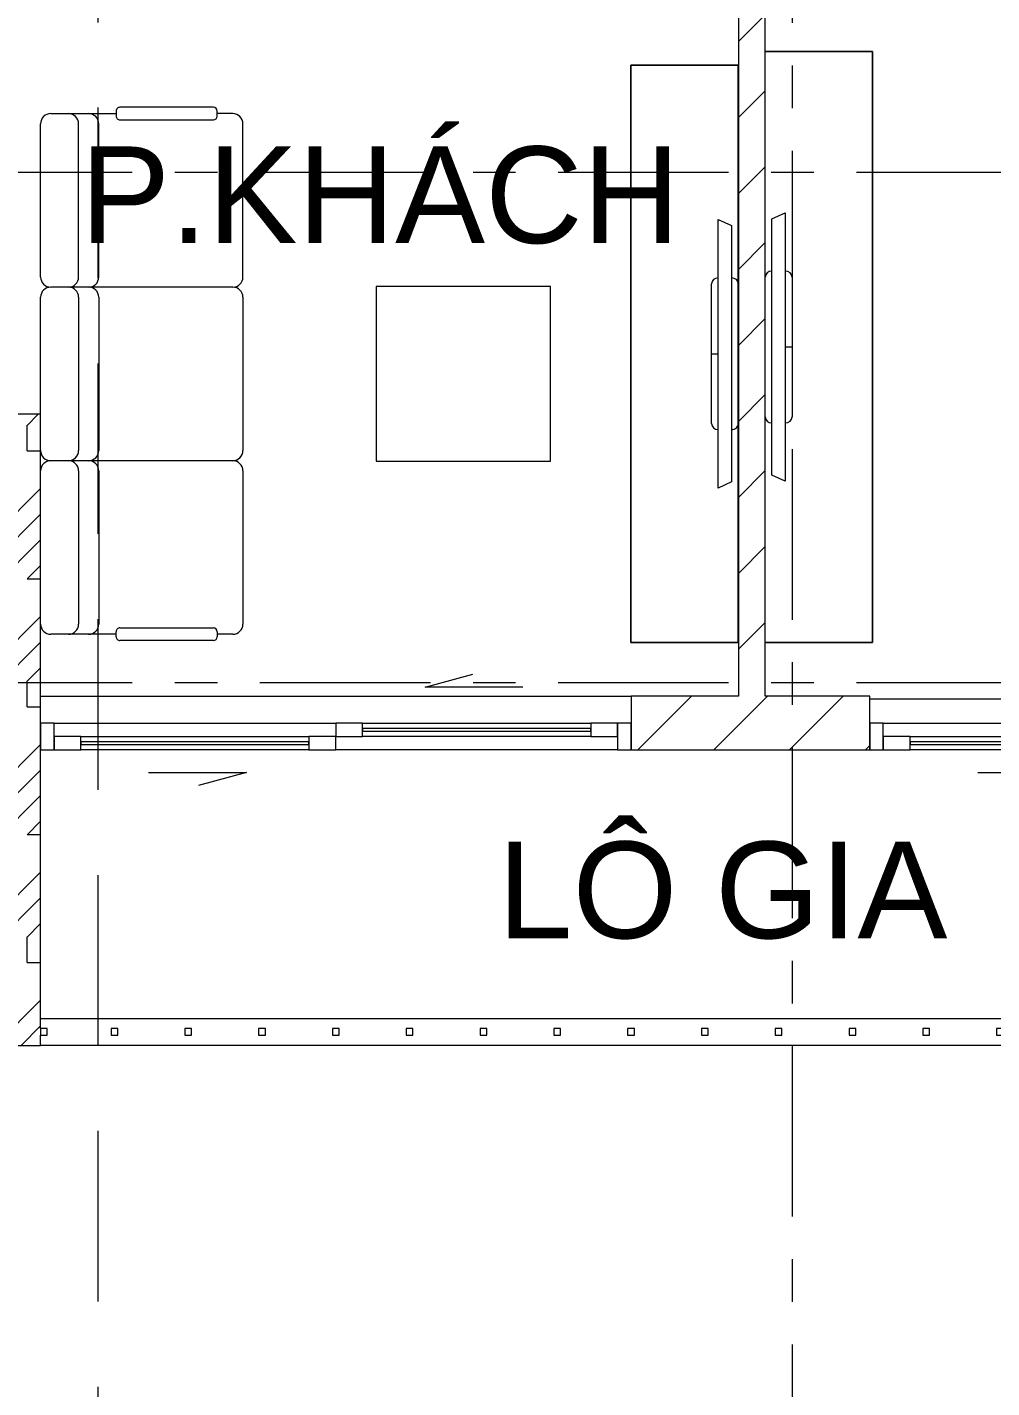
# Model space of a CAD drawing. Header units: millimetres. Extents: x -20144 to 104140, y -11426 to 48263.
# Drawn here: x 17051 to 20645, y 22325 to 27391 of the extents above; entities that cross this region are included whole.
import ezdxf

# ---------------------------------------------------------------- set-up
doc = ezdxf.new("R2010")
doc.units = ezdxf.units.MM
doc.linetypes.add('Grid Line', pattern=[22.225, 12.7, -3.175, 3.175, -3.175])
doc.linetypes.add('HIDDEN2', pattern=[4.7625, 3.175, -1.5875])
for name, color, linetype, lineweight in [('CHU', 181, 'Continuous', 5), ('CUA', 31, 'Continuous', 9), ('HATCH-TUONG', 152, 'Continuous', 9), ('KI-HIEU-1', 151, 'Continuous', 9), ('NET CAT', 3, 'Continuous', 5), ('NET THAY 2', 55, 'Continuous', 5), ('NET-CAT', 3, 'Continuous', 9), ('NET-THAY', 2, 'Continuous', 15), ('THIET BI', 44, 'Continuous', 5), ('TRUC', 225, 'Continuous', 5)]:
    doc.layers.add(name, color=color, linetype=linetype, lineweight=lineweight)
doc.styles.add('Arial_2', font='arial_1.ttf', dxfattribs={"height": 360})
pattern_1 = [(45, (0, 0), (-141.4214, 141.4214), [])]

# ---------------------------------------------------------------- blocks, each defined once
blk = doc.blocks.new('CUA LO GIA _LUA_ - CUA LO GIA _LUA_-842744-MẶT BẰNG TẦNG 4')
at = {"layer": 'CUA'}
for p, q in [((332.4, 183.9), (511.1, 231.8)), ((697.4, 183.9), (332.4, 183.9)), ((-1050, 100), (-1100, 100)), ((-1100, 100), (-1100, 0)), ((-1050, 0), (-1050, 100)), ((-1050, 100), (0, 100)), ((100, 100), (0, 100)), ((0, 100), (0, 50)), ((100, 50), (100, 100)), ((100, 100), (950, 100)), ((950, 80), (100, 80)), ((100, 80), (100, 70)), ((100, 70), (950, 70)), ((1050, 100), (950, 100)), ((950, 100), (950, 50)), ((950, 70), (950, 80)), ((1050, 50), (1050, 100)), ((1100, 100), (1050, 100)), ((1050, 100), (1050, 0)), ((1100, 0), (1100, 100)), ((-950, 50), (-1050, 50)), ((-1050, 50), (-1050, 0)), ((-950, 0), (-950, 50)), ((-950, 50), (-100, 50)), ((-100, 30), (-950, 30)), ((-950, 30), (-950, 20)), ((-950, 20), (-100, 20)), ((0, 50), (-100, 50)), ((-100, 50), (-100, 0)), ((-100, 20), (-100, 30)), ((0, 0), (0, 50)), ((0, 50), (100, 50)), ((950, 50), (100, 50)), ((950, 50), (1050, 50)), ((-1100, 0), (-1050, 0)), ((-1050, 0), (-950, 0)), ((-100, 0), (-950, 0)), ((-100, 0), (0, 0)), ((1050, 0), (0, 0)), ((1050, 0), (1100, 0)), ((-697.4, -133.9), (-332.4, -133.9)), ((-332.4, -133.9), (-511.1, -181.8))]:
    blk.add_line(p, q, dxfattribs=at)
blk = doc.blocks.new('X-SOFA - X-SOFA-360303-MẶT BẰNG TẦNG 4')
at = {"layer": 'THIET BI'}
for p, q in [((-716.2, 969.2), (-658.4, 969.2)), ((-658.4, 959.8), (-658.4, 978.7)), ((-644.3, 992.8), (-295.7, 992.8)), ((-281.5, 978.7), (-281.5, 959.8)), ((-281.5, 969.2), (-103.7, 969.2)), ((-103.7, 969.2), (-37.7, 969.2)), ((-753.8, 360.8), (-753.8, 931.5)), ((-295.7, 945.7), (-644.3, 945.7)), ((-216.7, 360.8), (-216.7, 931.5)), ((-141.3, 360.8), (-141.3, 931.5)), ((-1250, 325), (-1900, 325)), ((-1900, 325), (-1900, -325)), ((-1900, 325), (-1900, -325)), ((-1250, 325), (-1900, 325)), ((-1250, -325), (-1250, 325)), ((-1250, -325), (-1250, 325)), ((-716.2, 323.1), (-103.7, 323.1)), ((-103.7, 323.1), (-37.7, 323.1)), ((-753.8, -285.4), (-753.8, 285.4)), ((-216.7, -285.4), (-216.7, 285.4)), ((-141.3, -285.4), (-141.3, 285.4)), ((0, 150), (0, -285.4)), ((-1900, -325), (-1250, -325)), ((-1900, -325), (-1250, -325)), ((-716.2, -323.1), (-37.7, -323.1)), ((-753.8, -360.8), (-753.8, -931.5)), ((-216.7, -360.8), (-216.7, -931.5)), ((-141.3, -360.8), (-141.3, -931.5)), ((0, -360.8), (0, -931.5)), ((-658.4, -959.8), (-658.4, -978.7)), ((-295.7, -945.7), (-644.3, -945.7)), ((-281.5, -978.7), (-281.5, -959.8)), ((-716.2, -969.2), (-658.4, -969.2)), ((-644.3, -992.8), (-295.7, -992.8)), ((-103.7, -969.2), (-281.5, -969.2)), ((-37.7, -969.2), (-103.7, -969.2))]:
    blk.add_line(p, q, dxfattribs=at)
for centre, radius, start, end in [((-716.2, 931.5), 37.7, 90, 180), ((-644.3, 978.7), 14.1, 90, 180), ((-295.7, 978.7), 14.1, 360, 90), ((-179, 931.5), 37.7, 90, 180), ((-103.7, 931.5), 37.7, 90, 180), ((-37.7, 931.5), 37.7, 360, 90), ((-644.3, 959.8), 14.1, 180, 270), ((-295.7, 959.8), 14.1, 270, 0), ((-716.2, 360.8), 37.7, 180, 270), ((-179, 360.8), 37.7, 180, 270), ((-103.7, 360.8), 37.7, 180, 270), ((-37.7, 360.8), 37.7, 270, 0), ((-716.2, 285.4), 37.7, 90, 180), ((-179, 285.4), 37.7, 90, 180), ((-103.7, 285.4), 37.7, 90, 180), ((-37.7, 285.4), 37.7, 360, 90), ((-716.2, -285.4), 37.7, 180, 270), ((-179, -285.4), 37.7, 180, 270), ((-103.7, -285.4), 37.7, 180, 270), ((-37.7, -285.4), 37.7, 270, 0), ((-716.2, -360.8), 37.7, 90, 180), ((-179, -360.8), 37.7, 90, 180), ((-103.7, -360.8), 37.7, 90, 180), ((-37.7, -360.8), 37.7, 360, 90), ((-716.2, -931.5), 37.7, 180, 270), ((-644.3, -959.8), 14.1, 90, 180), ((-295.7, -959.8), 14.1, 360, 90), ((-179, -931.5), 37.7, 180, 270), ((-103.7, -931.5), 37.7, 180, 270), ((-37.7, -931.5), 37.7, 270, 0), ((-644.3, -978.7), 14.1, 180, 270), ((-295.7, -978.7), 14.1, 270, 0)]:
    blk.add_arc(centre, radius, start, end, dxfattribs=at)
blk = doc.blocks.new('X-TV - X-TV-729049-MẶT BẰNG TẦNG 4')
at = {"layer": 'THIET BI'}
for p, q in [((2150, 400), (0, 400)), ((0, 400), (0, 0)), ((0, 400), (2150, 400)), ((0, 0), (0, 400)), ((2150, 0), (2150, 400)), ((2150, 400), (2150, 0)), ((575, 75), (1575, 75)), ((597.5, 25), (575, 75)), ((815, 100), (1335, 100)), ((1075, 100), (1075, 75)), ((1575, 75), (1552.5, 25)), ((1552.5, 25), (597.5, 25)), ((0, 0), (2150, 0)), ((1335, 0), (815, 0))]:
    blk.add_line(p, q, dxfattribs=at)
for centre, start_param, end_param in [((815, 75), 0, 1.570796), ((1335, 75), 4.712389, 6.283185), ((815, 25), 1.570796, 3.141593), ((1335, 25), 3.141593, 4.712389)]:
    blk.add_ellipse(centre, major_axis=(0, 25), ratio=0.9, start_param=start_param, end_param=end_param, dxfattribs=at)
blk = doc.blocks.new('X-TV - X-TV-729082-MẶT BẰNG TẦNG 4')
at = {"layer": 'THIET BI'}
for p, q in [((2200, 400), (0, 400)), ((0, 400), (0, 0.2)), ((0, 400), (2200, 400)), ((0, 0.2), (0, 400)), ((2200, 0.2), (2200, 400)), ((2200, 400), (2200, 0.2)), ((600, 75), (1600, 75)), ((622.5, 25), (600, 75)), ((840, 100), (1360, 100)), ((1100, 100), (1100, 75)), ((1600, 75), (1577.5, 25)), ((1577.5, 25), (622.5, 25))]:
    blk.add_line(p, q, dxfattribs=at)
for centre, start_param, end_param in [((840, 75), 0, 1.570796), ((1360, 75), 4.712389, 6.283185), ((840, 25), 1.570796, 3.124842), ((1360, 25), 3.158343, 4.712389)]:
    blk.add_ellipse(centre, major_axis=(0, 25), ratio=0.9, start_param=start_param, end_param=end_param, dxfattribs=at)
blk = doc.blocks.new('Railing - 25mm-924614-MẶT BẰNG TẦNG 4')
at = {"layer": 'NET THAY 2'}
for p, q in [((12.5, 12.5), (-12.5, 12.5)), ((-12.5, 12.5), (-12.5, -12.5)), ((12.5, -12.5), (12.5, 12.5)), ((-12.5, -12.5), (12.5, -12.5))]:
    blk.add_line(p, q, dxfattribs=at)
blk = doc.blocks.new('Railing - Railing-924885-MẶT BẰNG TẦNG 4')
at = {"rotation": 89.99999999999982}
for p in [(17113, 23649.9), (17375.5, 23649.9), (17650.5, 23649.9), (17925.5, 23649.9), (18200.5, 23649.9), (18475.5, 23649.9), (18750.5, 23649.9), (19025.5, 23649.9), (19300.5, 23649.9), (19575.5, 23649.9), (19850.5, 23649.9), (20125.5, 23649.9), (20400.5, 23649.9), (20675.5, 23649.9), (20950.5, 23649.9), (21225.5, 23649.9), (21500.5, 23649.9), (21775.5, 23649.9), (22050.5, 23649.9), (22325.5, 23649.9), (22600.5, 23649.9), (22727.7, 23649.9)]:
    blk.add_blockref('Railing - 25mm-924614-MẶT BẰNG TẦNG 4', p, dxfattribs=at)

msp = doc.modelspace()

# ---------------------------------------------------------------- hatches: boundary and pattern name
at = {"layer": 'HATCH-TUONG', "lineweight": 5}
h = msp.add_hatch(dxfattribs=at)
h.set_pattern_fill('FP_6', color=256, style=0, pattern_type=2)
h.set_pattern_definition(pattern_1)
h.paths.add_polyline_path([(19700.5, 24899.9), (19800.5, 24899.9), (19800.5, 28699.9), (19700.5, 28699.9), (19700.5, 25774.4)], flags=0)
h = msp.add_hatch(dxfattribs=at)
h.set_pattern_fill('FP_6', color=256, style=0, pattern_type=2)
h.set_pattern_definition(pattern_1)
h.paths.add_polyline_path([(22390.5, 24699.9), (22450.5, 24699.9), (22450.5, 24899.9), (22390.5, 24899.9), (22390.5, 24811.8)], flags=0)
h.paths.add_polyline_path([(20190.5, 24699.9), (20190.5, 24899.9), (19300.5, 24899.9), (19300.5, 24699.9)], flags=0)
at = {"layer": 'NET CAT'}
h = msp.add_hatch(dxfattribs=at)
h.set_pattern_fill('FP_1', color=256, style=0, pattern_type=2)
h.set_pattern_definition([(45, (95.25, 0), (-476.246, 476.246), []), (45, (190.5, 0), (-476.246, 476.246), []), (45, (0, 0), (-476.246, 476.246), []), (45, (476.25, 0), (-476.246, 476.246), []), (45, (571.5, 0), (-476.246, 476.246), []), (0, (381, 95.25), (0, 952.5), [95.25, -857.25]), (0, (476.25, 190.5), (0, 952.5), [95.25, -857.25]), (45, (381, 95.25), (0, 952.491), [134.683, -1212.342]), (45, (476.25, 95.25), (0, 952.491), [134.683, -1212.342]), (0, (381, 95.25), (0, 952.5), [95.25, -857.25]), (90, (-95.25, 95.25), (-952.5, 6e-14), [95.25, -857.25]), (90, (0, 95.25), (-952.5, 6e-14), [190.5, -762]), (45, (-95.25, 190.5), (0, 952.491), [134.683, -1212.342]), (90, (762, 381), (-952.5, 6e-14), [95.25, -857.25]), (0, (666.75, 381), (0, 952.5), [95.25, -857.25]), (45, (666.75, 381), (0, 952.491), [134.683, -1212.342]), (0, (857.25, 95.25), (0, 952.5), [95.25, -857.25]), (0, (857.25, 571.5), (0, 952.5), [95.25, -857.25]), (90, (1047.75, 666.75), (-952.5, 6e-14), [95.25, -857.25]), (45, (857.25, 571.5), (0, 952.491), [269.367, -1077.658]), (45, (952.5, 571.5), (0, 952.491), [134.683, -1212.342]), (45, (1143, 762), (0, 952.491), [134.683, -1212.342]), (0, (1143, 857.25), (0, 952.5), [95.25, -857.25]), (90, (1143, 762), (-952.5, 6e-14), [95.25, -857.25]), (0, (476.25, 762), (0, 952.5), [95.25, -857.25]), (0, (666.75, 857.25), (0, 952.5), [95.25, -857.25]), (90, (571.5, 762), (-952.5, 6e-14), [95.25, -857.25]), (90, (666.75, 762), (-952.5, 6e-14), [95.25, -857.25]), (45, (476.25, 762), (0, 952.491), [134.683, -1212.342]), (45, (666.75, 762), (0, 952.491), [134.683, -1212.342]), (135, (119, 214.8), (-952.491, 6e-14), [134.683, -1212.342]), (135, (238.1, 333.4), (-952.491, 6e-14), [134.683, -1212.342]), (135, (309.56, 404.8), (-952.491, 6e-14), [134.683, -1212.342]), (135, (333.4, 428.6), (-952.491, 6e-14), [134.683, -1212.342]), (135, (381, 476.25), (-952.491, 6e-14), [134.683, -1212.342]), (135, (404.8, 500.06), (-952.491, 6e-14), [134.683, -1212.342]), (135, (476.25, 571.5), (-952.491, 6e-14), [134.683, -1212.342]), (135, (523.9, 619.1), (-952.491, 6e-14), [134.683, -1212.342]), (45, (119, 214.8), (0, 952.491), [95.25, -1251.775]), (45, (238.1, 333.4), (0, 952.491), [67.36, -1279.665]), (45, (404.8, 500.06), (0, 952.491), [67.36, -1279.665]), (45, (309.56, 595.3), (0, 952.491), [67.36, -1279.665]), (45, (476.25, 571.5), (0, 952.491), [67.36, -1279.665]), (45, (381, 666.75), (0, 952.491), [67.36, -1279.665]), (0, (24.2, 309.5), (0, 952.5), [190.043, -762.457]), (0, (238.1, 523.9), (0, 952.5), [95.25, -857.25])])
h.paths.add_polyline_path([(17100.5, 23599.9), (17100.5, 25949.9), (16700.5, 25949.9), (16700.5, 23599.9)], flags=0)

# ---------------------------------------------------------------- linework, layer by layer
at = {"layer": 'KI-HIEU-1', "linetype": 'HIDDEN2', "ltscale": 200}
msp.add_line((17315.5, -7833.5), (17315.5, 45196.8), dxfattribs=at)
at = {"layer": 'NET CAT', "lineweight": 13}
for p, q in [((17100.5, 25949.9), (16700.5, 25949.9)), ((17100.5, 23662.4), (17100.5, 25949.9)), ((17100.5, 23599.9), (17100.5, 23637.4)), ((16700.5, 23599.9), (17100.5, 23599.9))]:
    msp.add_line(p, q, dxfattribs=at)
at = {"layer": 'NET-CAT', "lineweight": 15}
for p, q in [((19700.5, 28699.9), (19700.5, 24899.9)), ((19800.5, 24899.9), (19800.5, 28699.9)), ((19700.5, 24899.9), (19300.5, 24899.9)), ((19300.5, 24899.9), (19300.5, 24699.9)), ((20190.5, 24899.9), (19800.5, 24899.9)), ((20190.5, 24699.9), (20190.5, 24899.9)), ((19300.5, 24699.9), (20190.5, 24699.9))]:
    msp.add_line(p, q, dxfattribs=at)
at = {"layer": 'NET-THAY', "lineweight": 9}
for p, q in [((17100.5, 24899.9), (19300.5, 24899.9)), ((20190.5, 24890), (22390.5, 24890)), ((17100.5, 23699.9), (22750.5, 23699.9)), ((22750.5, 23599.9), (17100.5, 23599.9))]:
    msp.add_line(p, q, dxfattribs=at)
at = {"layer": 'TRUC', "linetype": 'Grid Line', "ltscale": 50}
for p, q in [((19900.5, 43599.9), (19900.5, -4500.1)), ((43000.5, 26849.9), (-12092.4, 26849.9)), ((43000.5, 24949.9), (-14407, 24949.9))]:
    msp.add_line(p, q, dxfattribs=at)

# ---------------------------------------------------------------- block references
at = {"color": 253, "lineweight": 9}
for name, p, rotation in [('X-TV - X-TV-729082-MẶT BẰNG TẦNG 4', (19800.4, 27300.1), 270), ('X-TV - X-TV-729049-MẶT BẰNG TẦNG 4', (19700.4, 25100.1), 90), ('X-SOFA - X-SOFA-360303-MẶT BẰNG TẦNG 4', (17100.5, 26099.9), 180), ('CUA LO GIA _LUA_ - CUA LO GIA _LUA_-842744-MẶT BẰNG TẦNG 4', (18200.5, 24799.9), 180), ('CUA LO GIA _LUA_ - CUA LO GIA _LUA_-842744-MẶT BẰNG TẦNG 4', (21290.5, 24799.9), 180)]:
    msp.add_blockref(name, p, dxfattribs=dict(at, rotation=rotation))
msp.add_blockref('Railing - Railing-924885-MẶT BẰNG TẦNG 4', (0, 0), dxfattribs=at)

# ---------------------------------------------------------------- texts
at = {"layer": 'CHU', "color": 253, "char_height": 360, "attachment_point": 1, "line_spacing_factor": 0.936439, "style": 'Arial_2'}
for s, insert, width in [('\\pt2540.0016,5079.9996,7620.0012,10159.9992,12700.0008,15239.9988,17780.0004,20319.9984,22860,25400.0016,27939.9996,30480.0012,33019.9992,35560.0008,38099.9988,40640.0004,43179.9984,45720,48260.0016,50799.9996,53340.0012,55879.9992,58420.0008,60959.9988,63500.0004,66039.9984,68580,71120.0016,73659.9996,76200.0012,78739.9992,81280.0008;P.KHÁCH', (17247.8, 26946.9), 2232.1), ('\\pt2540.0016,5079.9996,7620.0012,10159.9992,12700.0008,15239.9988,17780.0004,20319.9984,22860,25400.0016,27939.9996,30480.0012,33019.9992,35560.0008,38099.9988,40640.0004,43179.9984,45720,48260.0016,50799.9996,53340.0012,55879.9992,58420.0008,60959.9988,63500.0004,66039.9984,68580,71120.0016,73659.9996,76200.0012,78739.9992,81280.0008;LÔ GIA', (18802.8, 24358.6), 2276)]:
    msp.add_mtext(s, dxfattribs=dict(at, insert=insert, width=width))

doc.saveas('drawing.dxf')
